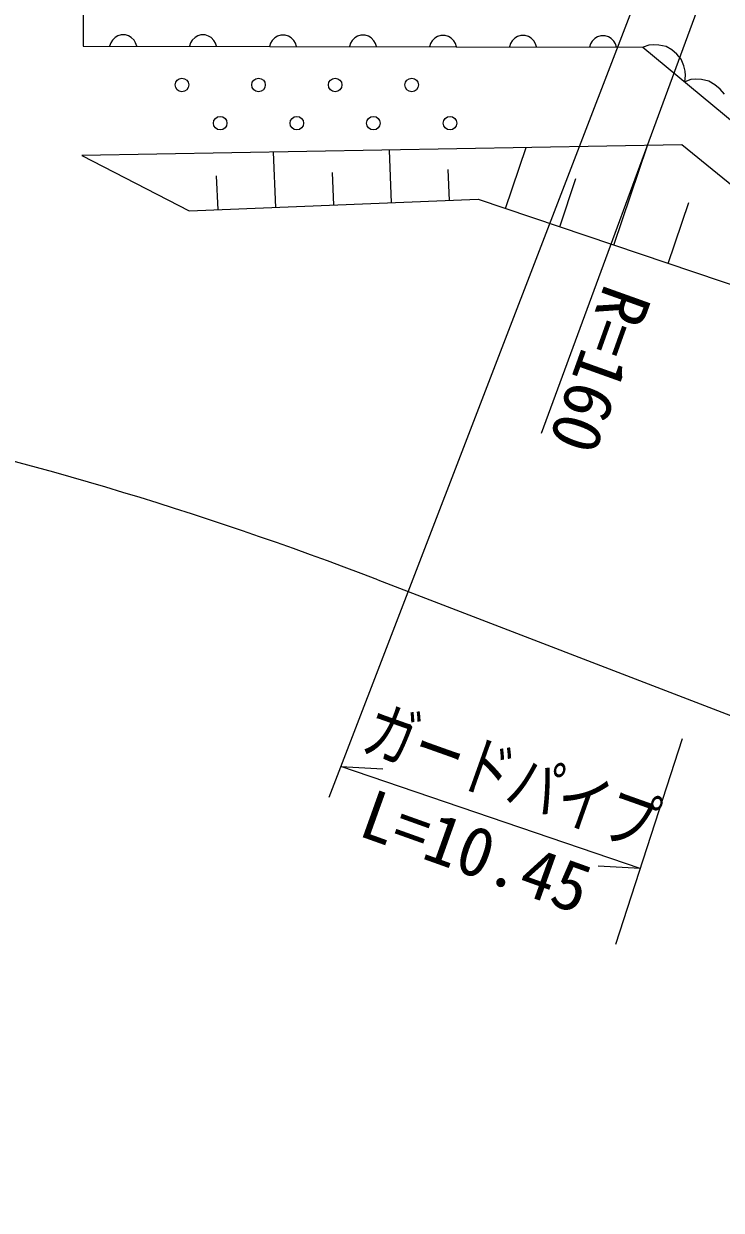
# Model space of a CAD drawing. Units: millimetres, scale not verified. Extents: x 40000 to 680000, y 20000 to 380000.
# Drawn here: x 273522 to 299280, y 233927 to 277772 of the extents above; entities that cross this region are included whole.
import ezdxf
from ezdxf.enums import TextEntityAlignment as Align

# ---------------------------------------------------------------- set-up
doc = ezdxf.new("R2010")
doc.units = ezdxf.units.MM
doc.header["$LTSCALE"] = 1000
doc.layers.add('M-BGD', color=7, linetype='Continuous', lineweight=25)
doc.layers.add('M-STR-HTXT', color=7, linetype='Continuous', lineweight=13)
doc.styles.add('ＭＳ ゴシック', font='')
doc.styles.get('ＭＳ ゴシック').set_extended_font_data('MS Gothic')

msp = doc.modelspace()

# ---------------------------------------------------------------- linework, layer by layer
at = {"layer": 'M-BGD'}
for p, q in [((275713, 278193), (275717, 276947)), ((276794, 277165), (276734, 277065)), ((276894, 277265), (276794, 277165)), ((276994, 277325), (276894, 277265)), ((277114, 277365), (276994, 277325)), ((277274, 277364), (277114, 277365)), ((277394, 277324), (277274, 277364)), ((277494, 277264), (277394, 277324)), ((277594, 277164), (277494, 277264)), ((277654, 277064), (277594, 277164)), ((279746, 277160), (279686, 277060)), ((279847, 277259), (279746, 277160)), ((279947, 277319), (279847, 277259)), ((280067, 277359), (279947, 277319)), ((280227, 277359), (280067, 277359)), ((280347, 277318), (280227, 277359)), ((280447, 277258), (280347, 277318)), ((280546, 277158), (280447, 277258)), ((280606, 277058), (280546, 277158)), ((282699, 277154), (282639, 277054)), ((282799, 277254), (282699, 277154)), ((282899, 277313), (282799, 277254)), ((283019, 277353), (282899, 277313)), ((283179, 277353), (283019, 277353)), ((283299, 277313), (283179, 277353)), ((283399, 277252), (283299, 277313)), ((283499, 277152), (283399, 277252)), ((283559, 277052), (283499, 277152)), ((285652, 277148), (285591, 277048)), ((285752, 277248), (285652, 277148)), ((285852, 277308), (285752, 277248)), ((285972, 277347), (285852, 277308)), ((286132, 277347), (285972, 277347)), ((286252, 277307), (286132, 277347)), ((286352, 277247), (286252, 277307)), ((286452, 277146), (286352, 277247)), ((286511, 277046), (286452, 277146)), ((288604, 277142), (288544, 277042)), ((288704, 277242), (288604, 277142)), ((288805, 277302), (288704, 277242)), ((288925, 277342), (288805, 277302)), ((289085, 277341), (288925, 277342)), ((289205, 277301), (289085, 277341)), ((289304, 277241), (289205, 277301)), ((289404, 277141), (289304, 277241)), ((289464, 277041), (289404, 277141)), ((291557, 277137), (291497, 277037)), ((291657, 277236), (291557, 277137)), ((291757, 277296), (291657, 277236)), ((291877, 277336), (291757, 277296)), ((292037, 277336), (291877, 277336)), ((292157, 277295), (292037, 277336)), ((292257, 277235), (292157, 277295)), ((292357, 277135), (292257, 277235)), ((292417, 277035), (292357, 277135)), ((294509, 277131), (294449, 277031)), ((294610, 277231), (294509, 277131)), ((294710, 277290), (294610, 277231)), ((294830, 277330), (294710, 277290)), ((294990, 277330), (294830, 277330)), ((295110, 277290), (294990, 277330)), ((295210, 277229), (295110, 277290)), ((295309, 277129), (295210, 277229)), ((295369, 277029), (295309, 277129)), ((275717, 276947), (296385, 276907)), ((276734, 277065), (276693, 276945)), ((277693, 276944), (277654, 277064)), ((279686, 277060), (279646, 276940)), ((280646, 276938), (280606, 277058)), ((282639, 277054), (282599, 276934)), ((283599, 276932), (283559, 277052)), ((285591, 277048), (285551, 276928)), ((286551, 276926), (286511, 277046)), ((288544, 277042), (288504, 276922)), ((289504, 276921), (289464, 277041)), ((291497, 277037), (291456, 276917)), ((292456, 276915), (292417, 277035)), ((294449, 277031), (294409, 276911)), ((295409, 276909), (295369, 277029)), ((296385, 276907), (318396, 258634)), ((296611, 276980), (296391, 276903)), ((296780, 276996), (296611, 276980)), ((296980, 276986), (296780, 276996)), ((297241, 276925), (296980, 276986)), ((297451, 276802), (297241, 276925)), ((297636, 276649), (297451, 276802)), ((297795, 276465), (297636, 276649)), ((297903, 276219), (297795, 276465)), ((297949, 276025), (297903, 276219)), ((297930, 275625), (297965, 275856)), ((297965, 275856), (297949, 276025)), ((298161, 275706), (297930, 275625)), ((298338, 275723), (298161, 275706)), ((298548, 275712), (298338, 275723)), ((298822, 275648), (298548, 275712)), ((299043, 275520), (298822, 275648)), ((299237, 275359), (299043, 275520)), ((299404, 275165), (299237, 275359)), ((297823, 273294), (275670, 272909)), ((291311, 270949), (292070, 273194)), ((295316, 269594), (296560, 273272)), ((315991, 258512), (297823, 273294)), ((275670, 272909), (279628, 270858)), ((282832, 270987), (282750, 273032)), ((287105, 271158), (287027, 273106)), ((289241, 271244), (289195, 272384)), ((280696, 270901), (280645, 272157)), ((284969, 271073), (284920, 272270)), ((293314, 270271), (293914, 272048)), ((279628, 270858), (290309, 271287)), ((290309, 271287), (300323, 267901)), ((297319, 268917), (298081, 271170))]:
    msp.add_line(p, q, dxfattribs=at)
for centre in [(279364, 275511), (282193, 275511), (285021, 275511), (287850, 275511), (280778, 274097), (283607, 274097), (286435, 274097), (289264, 274097)]:
    msp.add_circle(centre, 250, dxfattribs=at)
at = {"layer": 'M-STR-HTXT'}
for p, q in [((292638, 262643), (304113, 293862)), ((284795, 249188), (300164, 289168)), ((286599, 257219), (347109, 233927)), ((297834, 251348), (295376, 243748)), ((296286, 246562), (285231, 250321)), ((285231, 250321), (286786, 250236)), ((296286, 246562), (294731, 246645))]:
    msp.add_line(p, q, dxfattribs=at)
msp.add_arc((238803, 133489), 132640, 68.87884, 78.05534, dxfattribs=at)

# ---------------------------------------------------------------- texts
at = {"layer": 'M-STR-HTXT', "style": 'ＭＳ ゴシック'}
for s, rotation, p in [('R=160', 250.3, (294478, 268409)), ('L=10.45', 340.3, (285622, 247277))]:
    msp.add_text(s, height=1833, rotation=rotation, dxfattribs=at).set_placement(p, align=Align.BOTTOM_LEFT)
at = {"layer": 'M-STR-HTXT', "style": 'ＭＳ ゴシック', "width": 0.75}
msp.add_text('ガードパイプ', height=1833, rotation=340.4, dxfattribs=at).set_placement((285744, 250453), align=Align.BOTTOM_LEFT)

doc.saveas('drawing.dxf')
